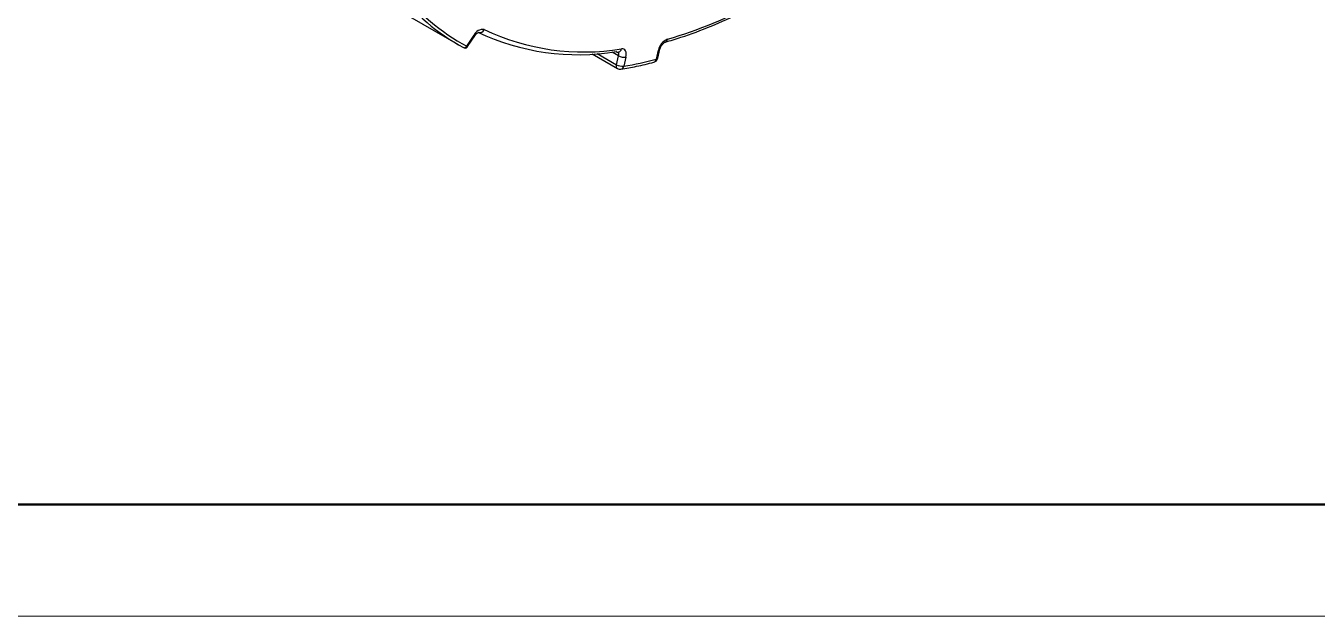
# Model space of a CAD drawing. Header units: millimetres. Extents: x 2517 to 6633, y 792 to 3241.
# Drawn here: x 3165.67 to 3194.58, y 1556.39 to 1569.6 of the extents above; entities that cross this region are included whole.
import ezdxf

# ---------------------------------------------------------------- set-up
doc = ezdxf.new("R2010")
doc.units = ezdxf.units.MM
for name, color, linetype, lineweight in [('实线', 7, 'Continuous', 25), ('引导线', 6, 'Continuous', 9), ('粗实线', 9, 'Continuous', 50)]:
    doc.layers.add(name, color=color, linetype=linetype, lineweight=lineweight)

msp = doc.modelspace()

# ---------------------------------------------------------------- linework, layer by layer
at = {"layer": '实线'}
for p, q in [((3167.8034, 1573.5387), (3175.3553, 1569.1791)), ((3175.5429, 1569.1422), (3175.71, 1569.3949)), ((3175.5645, 1569.1346), (3175.7252, 1569.3777)), ((3179.789, 1568.8531), (3179.8363, 1569.053)), ((3179.8209, 1568.8744), (3179.8682, 1569.0744)), ((3179.9878, 1569.235), (3179.9897, 1569.2355)), ((3178.3508, 1568.9701), (3178.916, 1568.6438)), ((3178.4673, 1568.9775), (3178.8951, 1568.7305)), ((3178.9424, 1568.9305), (3178.8034, 1569.0108)), ((3178.8951, 1568.7305), (3178.9424, 1568.9305)), ((3178.9382, 1569.0125), (3178.9378, 1569.0126)), ((3179.1082, 1568.8987), (3179.0609, 1568.6987))]:
    msp.add_line(p, q, dxfattribs=at)
at = {"layer": '实线', "flags": 128}
for points in [[(3175.7252, 1569.3777), (3175.7253, 1569.378), (3175.7239, 1569.3813), (3175.7187, 1569.387), (3175.71, 1569.3949)], [(3179.1082, 1568.8987), (3179.1149, 1568.9388), (3179.1156, 1568.9762), (3179.1103, 1569.0096), (3179.0991, 1569.0379), (3179.0825, 1569.06), (3179.061, 1569.075), (3179.0355, 1569.0826), (3179.0067, 1569.0824)]]:
    msp.add_lwpolyline(points, dxfattribs=at)
at = {"layer": '实线'}
for centre, radius, start, end in [((3177.7877, 1573.366), 4.8418, 217.9423, 241.41344), ((3177.8497, 1573.3755), 4.821, 217.94238, 241.41337), ((3177.189, 1579.0586), 10.1652, 286.28771, 298.50672), ((3175.8973, 1569.3132), 0.2044, 80.13509, 156.42655), ((3178.044, 1574.2443), 5.2903, 244.77775, 279.22053), ((3175.8302, 1569.5603), 0.1118, 258.17027, 335.83969), ((3178.1666, 1574.2579), 5.2432, 244.77774, 279.22057), ((3175.4929, 1569.1646), 0.0547, 246.32226, 335.86914), ((3175.4991, 1569.163), 0.0561, 243.89858, 333.30017), ((3178.9203, 1569.0986), 0.0879, 281.58648, 349.40122), ((3180.1745, 1568.9834), 0.3453, 112.93673, 168.3677), ((3179.8356, 1569.0885), 0.0355, 271.03565, 336.54902), ((3179.9589, 1569.3111), 0.0816, 292.23677, 353.18625), ((3178.9292, 1569.0844), 0.0725, 238.86287, 276.97502), ((3178.8659, 1568.9596), 0.0819, 339.22356, 39.71834), ((3179.0732, 1569.1641), 0.2677, 240.7499, 277.50692), ((3177.8005, 1576.4384), 7.8417, 279.24894, 284.68921), ((3179.7041, 1568.902), 0.12, 284.6292, 346.69212), ((3179.7071, 1568.8639), 0.0826, 289.33444, 352.47594), ((3179.7883, 1568.8885), 0.0355, 271.0399, 336.53812), ((3178.9657, 1568.7016), 0.0763, 157.74477, 229.34661), ((3179.0259, 1568.9641), 0.2677, 240.74915, 277.50757), ((3178.976, 1568.7477), 0.12, 240.00269, 279.18708), ((3178.9756, 1568.7135), 0.0865, 283.05371, 350.15131)]:
    msp.add_arc(centre, radius, start, end, dxfattribs=at)
msp.add_ellipse((3175.4912, 1569.2414), major_axis=(-0.0721, 0.108), ratio=0.1736153, start_param=2.7181909, end_param=3.2145291, dxfattribs=at)
for points, knots in [([(3179.9878, 1569.2349), (3180.1054, 1569.2699), (3180.446, 1569.3711), (3181.0173, 1569.5878), (3181.6102, 1569.8519), (3181.9768, 1570.0551), (3182.1145, 1570.1314)], [0, 0, 0, 0, 0.1684612, 0.4879712, 0.8076014, 1, 1, 1, 1]), ([(3175.7252, 1569.3777), (3175.7341, 1569.3899), (3175.7513, 1569.4135), (3175.7786, 1569.4374), (3175.7995, 1569.4504), (3175.81, 1569.4523), (3175.8079, 1569.4524), (3175.8075, 1569.4524)], [0, 0, 0, 0, 0.2567015, 0.4964535, 0.7149709, 0.9506391, 1, 1, 1, 1]), ([(3175.4757, 1569.1119), (3175.4833, 1569.1088), (3175.4985, 1569.1025), (3175.5245, 1569.1041), (3175.5464, 1569.1145), (3175.5597, 1569.1265), (3175.5635, 1569.1338), (3175.5642, 1569.1351)], [0, 0, 0, 0, 0.243252, 0.4867729, 0.7400968, 0.9527344, 1, 1, 1, 1]), ([(3179.8682, 1569.0744), (3179.872, 1569.0876), (3179.8799, 1569.1146), (3179.9031, 1569.158), (3179.9313, 1569.1948), (3179.9588, 1569.2199), (3179.9791, 1569.2321), (3179.9852, 1569.2341), (3179.9878, 1569.2349)], [0, 0, 0, 0, 0.1793916, 0.3680057, 0.5628971, 0.7316615, 0.885385, 1, 1, 1, 1]), ([(3178.9952, 1568.6292), (3179.1115, 1568.6495), (3179.3558, 1568.6919), (3179.6043, 1568.7536), (3179.7344, 1568.7859)], [0, 0, 0, 0, 0.4764665, 1, 1, 1, 1])]:
    msp.add_open_spline(points, degree=3, knots=knots, dxfattribs=at)
msp.add_open_spline([(3175.5429, 1569.1422), (3175.5452, 1569.1406), (3175.5473, 1569.1392), (3175.5492, 1569.1378)], degree=3, dxfattribs=at)
at = {"layer": '引导线'}
msp.add_line((3138.6726, 1556.3868), (3348.6726, 1556.3868), dxfattribs=at)
at = {"layer": '粗实线'}
msp.add_line((3151.1726, 1558.8868), (3346.1726, 1558.8868), dxfattribs=at)

doc.saveas('drawing.dxf')
